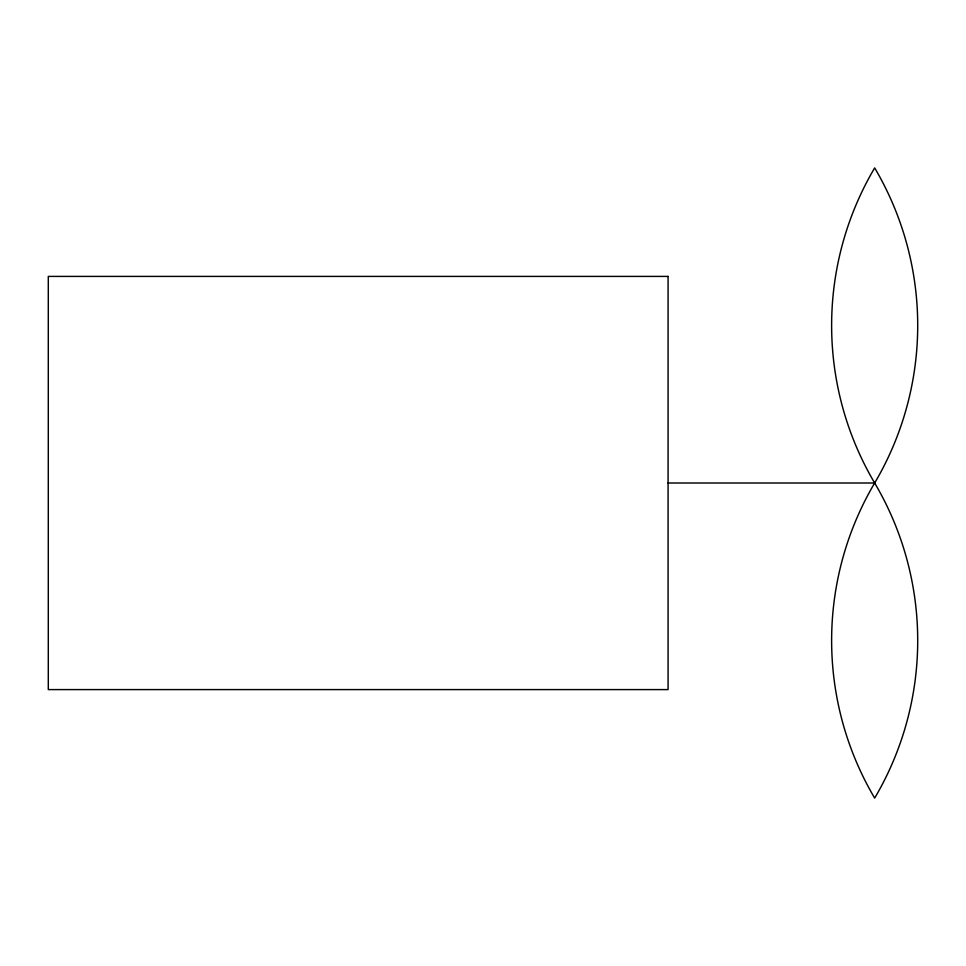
<?xml version="1.0" encoding="UTF-8"?>
<svg xmlns="http://www.w3.org/2000/svg" width="966" height="966" viewBox="0 0 966 966"><rect width="100%" height="100%" fill="white"/><g stroke="black" fill="none" stroke-linecap="round" stroke-linejoin="round"><path stroke-width="1.45" d="M668.074 483L874.665 483A309.881 309.881 0 0 1 874.665 167.903A309.881 309.881 0 0 1 874.665 483A309.881 309.881 0 0 0 874.665 798.097A309.881 309.881 0 0 0 874.665 483M668.074 276.409L48.3 276.409L48.3 689.591L668.074 689.591L668.074 276.409"/></g></svg>
